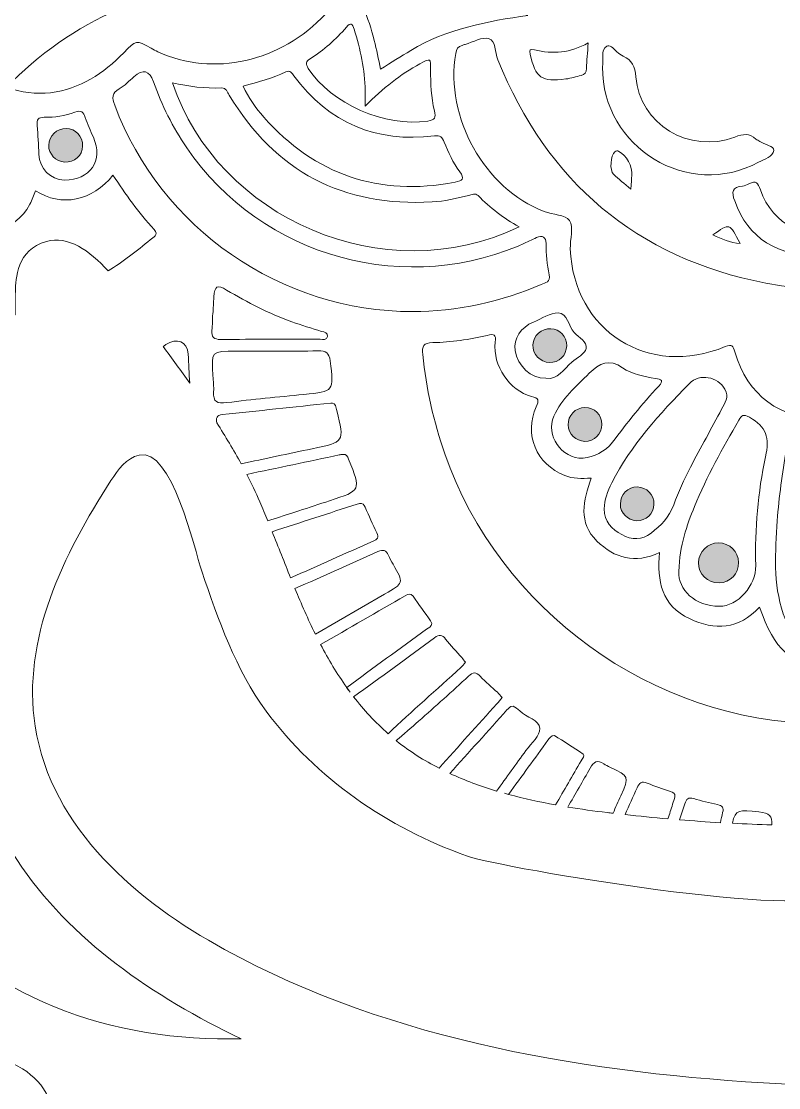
# Model space of a CAD drawing. Extents: x 269 to 1731, y -1926 to -73.
# Drawn here: x 819 to 989, y -1806 to -1566.4 of the extents above; entities that cross this region are included whole.
import ezdxf

# ---------------------------------------------------------------- set-up
doc = ezdxf.new("R2010")
doc.units = 0
doc.header["$MEASUREMENT"] = 0
doc.layers.add('Layer 1', color=7, linetype='Continuous')

# ---------------------------------------------------------------- blocks, each defined once
blk = doc.blocks.new('block 5')
at = {"layer": 'Layer 1', "lineweight": 0}
for points, knots in [([(1727.83, -958.95), (1726.68, -954.34), (1724.8, -950), (1722.31, -945.93), (1722.29, -945.91), (1722.29, -945.89), (1722.27, -945.87), (1716.12, -937.89), (1708.18, -931.56), (1700.07, -925.88), (1667.18, -902.79), (1631.82, -888.44), (1589, -872.06), (1578.01, -867.86), (1566.75, -863.94), (1555.87, -860.14), (1555.87, -860.14), (1552.88, -859.1), (1552.88, -859.1), (1553.83, -858.46), (1554.76, -857.83), (1555.69, -857.18), (1588.32, -834.97), (1614.84, -810.79), (1637.02, -783.19), (1672.78, -738.74), (1693.97, -687.22), (1700.03, -630.03), (1707.51, -559.44), (1696.82, -487.29), (1665.36, -396.07), (1626.36, -282.98), (1570.22, -179.61), (1515.38, -84.76), (1515.38, -84.76), (1515.25, -84.5), (1515.25, -84.5), (1514.71, -83.61), (1514.12, -82.59), (1513.29, -81.58), (1513.11, -81.36), (1512.77, -80.67), (1512.54, -80.21), (1509.71, -74.47), (1505.77, -72.61), (1500.84, -74.73), (1494.21, -77.56), (1496.01, -84.45), (1496.59, -86.7), (1496.72, -87.2), (1496.86, -87.67), (1496.92, -88.11), (1499.63, -105.08), (1502.4, -122.06), (1505.15, -139.04), (1510.66, -172.86), (1516.33, -207.85), (1521.54, -242.3), (1530.4, -301.03), (1540.46, -367.6), (1541.49, -434.18), (1542, -468.91), (1541.21, -505.97), (1531.89, -541.69), (1517.09, -598.39), (1481.76, -633.77), (1423.88, -649.82), (1395.88, -657.59), (1365.21, -661.08), (1327.32, -660.76), (1323.6, -660.72), (1321.56, -660.09), (1319.84, -658.42), (1287.13, -626.78), (1245.2, -617.5), (1212.33, -612.95), (1150.71, -604.42), (1089.56, -610.2), (1032.67, -617.72), (1023.63, -618.91), (1014.52, -620.43), (1005.72, -621.89), (1003.82, -622.21), (1001.92, -622.51), (1000, -622.84), (998.08, -622.51), (996.18, -622.21), (994.28, -621.89), (985.48, -620.43), (976.37, -618.91), (967.33, -617.72), (910.44, -610.2), (849.29, -604.42), (787.67, -612.95), (754.8, -617.5), (712.87, -626.78), (680.16, -658.42), (678.44, -660.09), (676.4, -660.72), (672.68, -660.76), (634.79, -661.08), (604.12, -657.59), (576.12, -649.82), (518.24, -633.77), (482.91, -598.39), (468.11, -541.69), (458.79, -505.97), (458, -468.91), (458.51, -434.18), (459.54, -367.6), (469.6, -301.03), (478.46, -242.3), (483.67, -207.85), (489.34, -172.86), (494.85, -139.04), (497.6, -122.06), (500.37, -105.08), (503.08, -88.11), (503.14, -87.67), (503.28, -87.2), (503.41, -86.7), (503.99, -84.45), (505.79, -77.56), (499.16, -74.73), (494.23, -72.61), (490.29, -74.47), (487.46, -80.21), (487.23, -80.67), (486.89, -81.36), (486.71, -81.58), (485.88, -82.59), (485.29, -83.61), (484.75, -84.5), (484.75, -84.5), (484.62, -84.76), (484.62, -84.76), (429.78, -179.61), (373.64, -282.98), (334.64, -396.07), (303.18, -487.29), (292.49, -559.44), (299.97, -630.03), (306.03, -687.22), (327.22, -738.74), (362.98, -783.19), (385.16, -810.79), (411.68, -834.97), (444.31, -857.18), (445.24, -857.83), (446.17, -858.46), (447.12, -859.1), (447.12, -859.1), (444.13, -860.14), (444.13, -860.14), (433.25, -863.94), (421.99, -867.86), (411, -872.06), (368.18, -888.44), (332.82, -902.79), (299.93, -925.88), (291.82, -931.56), (283.88, -937.89), (277.73, -945.87), (277.71, -945.89), (277.71, -945.91), (277.69, -945.93), (275.2, -950), (273.32, -954.34), (272.17, -958.95), (268.8, -972.58), (272.25, -985.36), (278.09, -996.21), (279.65, -998.01), (281.37, -999.71), (283.25, -1001.27), (287.46, -1004.78), (291.72, -1008.73), (295.89, -1013.01), (318.51, -1036.18), (341.09, -1055.06), (364.68, -1070.45), (395.85, -1087.51), (429.8, -1099.64), (462.73, -1104.96), (474.64, -1106.88), (487.84, -1108.17), (501.79, -1108.17), (517.58, -1108.17), (534.3, -1106.51), (551.18, -1102.19), (572.26, -1096.85), (593.55, -1087.39), (613.5, -1071.92), (613.89, -1071.68), (614.27, -1071.42), (614.66, -1071.17), (615.16, -1070.83), (615.77, -1070.49), (616.4, -1070.14), (618.62, -1068.91), (621.23, -1067.47), (622.82, -1065.19), (622.74, -1067.45), (622.68, -1069.7), (622.64, -1071.94), (621.79, -1122.2), (623.55, -1166.98), (628, -1208.79), (635.42, -1278.33), (648.92, -1348.04), (669.24, -1421.91), (692.41, -1506.07), (724.43, -1590.9), (764.42, -1674.04), (766.72, -1678.82), (767.45, -1683.04), (766.74, -1687.33), (764.26, -1702.11), (765.53, -1716.28), (767.11, -1728.2), (771.88, -1764.21), (787.85, -1787.68), (815.89, -1799.99), (822.48, -1802.9), (825.35, -1806.54), (827.25, -1814.47), (833.78, -1841.58), (848.56, -1864.81), (871.2, -1883.49), (905.47, -1911.81), (946.27, -1926.12), (992.6, -1926.12), (995.03, -1926.12), (997.53, -1926.06), (1000, -1925.98), (1002.47, -1926.06), (1004.97, -1926.12), (1007.4, -1926.12), (1053.73, -1926.12), (1094.53, -1911.81), (1128.8, -1883.49), (1151.44, -1864.81), (1166.22, -1841.58), (1172.75, -1814.47), (1174.65, -1806.54), (1177.52, -1802.9), (1184.11, -1799.99), (1212.15, -1787.68), (1228.12, -1764.21), (1232.89, -1728.2), (1234.47, -1716.28), (1235.74, -1702.11), (1233.26, -1687.33), (1232.55, -1683.04), (1233.28, -1678.82), (1235.58, -1674.04), (1275.57, -1590.9), (1307.59, -1506.07), (1330.76, -1421.91), (1351.08, -1348.04), (1364.58, -1278.33), (1372, -1208.79), (1376.45, -1166.98), (1378.21, -1122.2), (1377.36, -1071.94), (1377.32, -1069.7), (1377.26, -1067.45), (1377.18, -1065.19), (1378.77, -1067.47), (1381.38, -1068.91), (1383.6, -1070.14), (1384.23, -1070.49), (1384.84, -1070.83), (1385.34, -1071.17), (1385.73, -1071.42), (1386.11, -1071.68), (1386.5, -1071.92), (1406.45, -1087.39), (1427.74, -1096.85), (1448.82, -1102.19), (1465.7, -1106.51), (1482.42, -1108.17), (1498.21, -1108.17), (1512.16, -1108.17), (1525.36, -1106.88), (1537.27, -1104.96), (1570.2, -1099.64), (1604.15, -1087.51), (1635.32, -1070.45), (1658.91, -1055.06), (1681.49, -1036.18), (1704.11, -1013.01), (1708.28, -1008.73), (1712.54, -1004.78), (1716.75, -1001.27), (1718.63, -999.71), (1720.35, -998.01), (1721.91, -996.21), (1727.75, -985.36), (1731.2, -972.58), (1727.83, -958.95)], [0, 0, 0, 0, 1, 1, 1, 2, 2, 2, 3, 3, 3, 4, 4, 4, 5, 5, 5, 6, 6, 6, 7, 7, 7, 8, 8, 8, 9, 9, 9, 10, 10, 10, 11, 11, 11, 12, 12, 12, 13, 13, 13, 14, 14, 14, 15, 15, 15, 16, 16, 16, 17, 17, 17, 18, 18, 18, 19, 19, 19, 20, 20, 20, 21, 21, 21, 22, 22, 22, 23, 23, 23, 24, 24, 24, 25, 25, 25, 26, 26, 26, 27, 27, 27, 28, 28, 28, 29, 29, 29, 30, 30, 30, 31, 31, 31, 32, 32, 32, 33, 33, 33, 34, 34, 34, 35, 35, 35, 36, 36, 36, 37, 37, 37, 38, 38, 38, 39, 39, 39, 40, 40, 40, 41, 41, 41, 42, 42, 42, 43, 43, 43, 44, 44, 44, 45, 45, 45, 46, 46, 46, 47, 47, 47, 48, 48, 48, 49, 49, 49, 50, 50, 50, 51, 51, 51, 52, 52, 52, 53, 53, 53, 54, 54, 54, 55, 55, 55, 56, 56, 56, 57, 57, 57, 58, 58, 58, 59, 59, 59, 60, 60, 60, 61, 61, 61, 62, 62, 62, 63, 63, 63, 64, 64, 64, 65, 65, 65, 66, 66, 66, 67, 67, 67, 68, 68, 68, 69, 69, 69, 70, 70, 70, 71, 71, 71, 72, 72, 72, 73, 73, 73, 74, 74, 74, 75, 75, 75, 76, 76, 76, 77, 77, 77, 78, 78, 78, 79, 79, 79, 80, 80, 80, 81, 81, 81, 82, 82, 82, 83, 83, 83, 84, 84, 84, 85, 85, 85, 86, 86, 86, 87, 87, 87, 88, 88, 88, 89, 89, 89, 90, 90, 90, 91, 91, 91, 92, 92, 92, 93, 93, 93, 94, 94, 94, 95, 95, 95, 96, 96, 96, 97, 97, 97, 98, 98, 98, 99, 99, 99, 100, 100, 100, 100]), ([(840.8, -1563.66), (843.81, -1563.97), (846.6, -1564.11), (848.84, -1564.05), (862.27, -1563.64), (873.45, -1561.08), (883.84, -1555.74), (885.23, -1555.78), (886.61, -1555.84), (887.98, -1555.92), (887.96, -1555.92), (887.96, -1555.9), (887.96, -1555.9), (889.42, -1555.98), (890.87, -1556.08), (892.33, -1556.22), (892.33, -1556.24), (892.35, -1556.24), (892.35, -1556.26), (897.08, -1556.65), (901.77, -1557.3), (906.38, -1558.18), (906.38, -1558.16), (906.38, -1558.16), (906.38, -1558.14), (906.72, -1558.19), (907.05, -1558.27), (907.39, -1558.35), (907.77, -1558.41), (908.14, -1558.49), (908.5, -1558.57), (908.62, -1558.59), (908.74, -1558.61), (908.84, -1558.63), (916.97, -1560.25), (924.9, -1562.47), (932.7, -1565.08), (923.56, -1566.43), (914.5, -1568.07), (906.38, -1572.96), (904.17, -1574.28), (902.01, -1575.69), (899.61, -1577.17), (899.12, -1574.9), (898.74, -1572.78), (898.21, -1570.72), (896.88, -1565.6), (894.94, -1560.77), (892.35, -1556.26), (890.91, -1556.12), (889.44, -1556), (887.98, -1555.92), (888.06, -1556.06), (888.16, -1556.18), (888.24, -1556.35), (891.03, -1561.52), (891.64, -1560.04), (887.29, -1564.72), (877.15, -1575.63), (862.1, -1578.95), (849.65, -1573.25), (849.13, -1573.02), (848.6, -1572.76), (848.09, -1572.46), (844.74, -1570.58), (844.76, -1570.62), (841.97, -1573.47), (837.42, -1578.14), (832.18, -1581.62), (825.53, -1582.46), (822.3, -1582.85), (818.92, -1582.36), (815.65, -1581.23), (822.78, -1573.79), (831.34, -1567.89), (840.8, -1563.66)], [0, 0, 0, 0, 1, 1, 1, 2, 2, 2, 3, 3, 3, 4, 4, 4, 5, 5, 5, 6, 6, 6, 7, 7, 7, 8, 8, 8, 9, 9, 9, 10, 10, 10, 11, 11, 11, 12, 12, 12, 13, 13, 13, 14, 14, 14, 15, 15, 15, 16, 16, 16, 17, 17, 17, 18, 18, 18, 19, 19, 19, 20, 20, 20, 21, 21, 21, 22, 22, 22, 23, 23, 23, 24, 24, 24, 25, 25, 25, 25]), ([(908.46, -1575.96), (910.85, -1574.66), (910.87, -1574.66), (910.85, -1577.27), (910.81, -1580.38), (910.93, -1583.48), (911.7, -1586.51), (912.08, -1588.02), (911.8, -1588.57), (910.2, -1588.81), (900.68, -1590.29), (888.47, -1584.93), (883.39, -1576.99), (882.75, -1576), (882.73, -1575.47), (883.78, -1574.82), (886.85, -1572.88), (889.56, -1570.5), (891.94, -1567.75), (892.95, -1566.6), (893.3, -1566.96), (893.68, -1568.19), (895.06, -1572.7), (896.15, -1577.25), (896.15, -1582), (896.15, -1582), (896.15, -1585.48), (896.15, -1585.48), (900.21, -1581.37), (904.09, -1578.34), (908.46, -1575.96)], [0, 0, 0, 0, 1, 1, 1, 2, 2, 2, 3, 3, 3, 4, 4, 4, 5, 5, 5, 6, 6, 6, 7, 7, 7, 8, 8, 8, 9, 9, 9, 10, 10, 10, 10]), ([(1061.86, -1609.66), (1060.35, -1610.14), (1058.22, -1610.08), (1057.48, -1611.07), (1056.75, -1612.08), (1057.48, -1614.1), (1057.45, -1615.68), (1057.31, -1622.74), (1055.82, -1629.37), (1050.66, -1634.6), (1043.59, -1641.72), (1031.86, -1643.8), (1022.7, -1639.5), (1021.05, -1638.73), (1020.8, -1639.29), (1020.4, -1640.67), (1017.65, -1650.43), (1010.19, -1655.87), (999.64, -1655.87), (989.33, -1655.87), (981.91, -1650.41), (979.12, -1640.67), (978.75, -1639.37), (978.51, -1638.83), (976.99, -1639.48), (959.79, -1646.67), (942.87, -1635.98), (942.2, -1617.52), (942.12, -1615.34), (942.99, -1612.67), (942, -1611.15), (941.15, -1609.82), (938.24, -1609.88), (936.32, -1609.15), (922.91, -1603.91), (914.1, -1588.07), (916.47, -1573.61), (916.63, -1572.66), (916.97, -1572.05), (917.9, -1571.81), (918.14, -1571.75), (918.37, -1571.67), (918.63, -1571.59), (920.39, -1571.1), (922.37, -1569.85), (923.87, -1570.29), (925.54, -1570.76), (925.26, -1573.39), (925.93, -1575.03), (937.03, -1602.48), (956.92, -1619.56), (986.07, -1625.24), (1023.71, -1632.56), (1062.27, -1609.72), (1074.4, -1573.23), (1075.71, -1569.3), (1075.53, -1569.93), (1078.64, -1570.82), (1083.45, -1572.2), (1083.09, -1570.6), (1083.31, -1578.1), (1083.31, -1592.61), (1074.52, -1605.55), (1061.86, -1609.66)], [0, 0, 0, 0, 1, 1, 1, 2, 2, 2, 3, 3, 3, 4, 4, 4, 5, 5, 5, 6, 6, 6, 7, 7, 7, 8, 8, 8, 9, 9, 9, 10, 10, 10, 11, 11, 11, 12, 12, 12, 13, 13, 13, 14, 14, 14, 15, 15, 15, 16, 16, 16, 17, 17, 17, 18, 18, 18, 19, 19, 19, 20, 20, 20, 21, 21, 21, 21]), ([(934.14, -1572.82), (938.24, -1573.87), (942.22, -1573.49), (946.22, -1571.27), (946.06, -1573.51), (945.88, -1575.25), (945.84, -1576.99), (945.82, -1577.9), (945.48, -1578.4), (944.63, -1578.6), (943.5, -1578.85), (942.38, -1579.21), (941.23, -1579.37), (935.75, -1580.12), (934.4, -1579.13), (933.21, -1573.79), (933, -1572.84), (933.14, -1572.56), (934.14, -1572.82)], [0, 0, 0, 0, 1, 1, 1, 2, 2, 2, 3, 3, 3, 4, 4, 4, 5, 5, 5, 6, 6, 6, 6]), ([(949.44, -1576.64), (949.7, -1575.17), (948.95, -1572.86), (950.43, -1571.99), (950.57, -1571.91), (950.69, -1571.89), (950.83, -1571.91), (951.02, -1571.99), (951.22, -1572.07), (951.42, -1572.15), (952.21, -1572.68), (953.1, -1573.83), (954.03, -1574.22), (956.11, -1575.13), (956.76, -1576.56), (956.92, -1578.87), (957.71, -1589.5), (968.93, -1596.31), (979.14, -1592.41), (980.96, -1591.72), (982.41, -1591.48), (983.87, -1592.86), (984.11, -1593.08), (984.47, -1593.18), (984.74, -1593.38), (985.77, -1594.17), (987.95, -1594.33), (987.85, -1595.42), (987.75, -1596.82), (985.77, -1597.36), (984.47, -1598.07), (968.75, -1606.6), (949.34, -1594.84), (949.44, -1576.64)], [0, 0, 0, 0, 1, 1, 1, 2, 2, 2, 3, 3, 3, 4, 4, 4, 5, 5, 5, 6, 6, 6, 7, 7, 7, 8, 8, 8, 9, 9, 9, 10, 10, 10, 11, 11, 11, 11]), ([(839.93, -1585.27), (839.32, -1583.64), (839.22, -1582.55), (840.94, -1581.56), (842.17, -1580.89), (843.18, -1579.82), (844.25, -1578.87), (846.29, -1577.07), (847.75, -1577.41), (848.66, -1580.02), (850.5, -1585.28), (852.97, -1590.19), (856.1, -1594.8), (872.94, -1619.64), (905.89, -1628.62), (933.04, -1615.76), (933.57, -1615.5), (934.09, -1615.2), (934.62, -1615.01), (935.95, -1614.47), (936.78, -1614.79), (936.76, -1616.35), (936.72, -1618.71), (936.93, -1621.06), (937.47, -1623.34), (937.86, -1625), (936.56, -1625.12), (935.65, -1625.53), (927.22, -1629.35), (916.43, -1631.63), (906.82, -1631.63), (877.25, -1631.63), (850.32, -1612.95), (839.93, -1585.27)], [0, 0, 0, 0, 1, 1, 1, 2, 2, 2, 3, 3, 3, 4, 4, 4, 5, 5, 5, 6, 6, 6, 7, 7, 7, 8, 8, 8, 9, 9, 9, 10, 10, 10, 11, 11, 11, 11]), ([(911.69, -1592.17), (912.99, -1592.01), (913.45, -1592.45), (913.88, -1593.54), (914.83, -1595.87), (915.88, -1598.17), (917.38, -1600.19), (918.57, -1601.77), (918.02, -1602.24), (916.34, -1602.56), (899.24, -1605.81), (884.91, -1600.94), (873.39, -1587.92), (871.57, -1585.86), (869.95, -1583.62), (868.76, -1580.95), (872.09, -1580.04), (875.35, -1579.25), (878.38, -1577.79), (879.33, -1577.31), (879.71, -1578.02), (880.16, -1578.64), (888.02, -1589.32), (898.61, -1593.73), (911.69, -1592.17)], [0, 0, 0, 0, 1, 1, 1, 2, 2, 2, 3, 3, 3, 4, 4, 4, 5, 5, 5, 6, 6, 6, 7, 7, 7, 8, 8, 8, 8]), ([(911.21, -1606.99), (913.98, -1606.83), (916.67, -1606.2), (919.36, -1605.53), (920.06, -1605.35), (920.83, -1604.88), (921.5, -1605.57), (924.19, -1608.32), (927.24, -1610.63), (930.72, -1612.61), (900.29, -1627.14), (863.11, -1610.63), (852.89, -1580.26), (856.59, -1581.05), (860.22, -1581.54), (863.92, -1581.39), (865, -1581.35), (865.2, -1582.3), (865.62, -1582.99), (875.97, -1600.21), (891.22, -1608.12), (911.21, -1606.99)], [0, 0, 0, 0, 1, 1, 1, 2, 2, 2, 3, 3, 3, 4, 4, 4, 5, 5, 5, 6, 6, 6, 7, 7, 7, 7]), ([(828.63, -1602.07), (825.55, -1602.03), (822.99, -1599.45), (822.9, -1596.33), (822.82, -1594.15), (822.74, -1591.97), (822.52, -1589.8), (822.38, -1588.51), (822.74, -1587.96), (824.1, -1587.98), (826.46, -1588.02), (828.79, -1587.6), (831.01, -1586.81), (832.39, -1586.31), (832.93, -1586.77), (833.34, -1588.04), (833.84, -1589.54), (834.51, -1591), (835.14, -1592.45), (837.44, -1597.69), (834.43, -1602.12), (828.63, -1602.07)], [0, 0, 0, 0, 1, 1, 1, 2, 2, 2, 3, 3, 3, 4, 4, 4, 5, 5, 5, 6, 6, 6, 7, 7, 7, 7]), ([(956.01, -1601.02), (955.91, -1601.83), (955.89, -1602.68), (955.81, -1604.12), (954.27, -1602.82), (953.02, -1601.85), (951.89, -1600.78), (950.96, -1599.89), (951.24, -1596.54), (952.21, -1595.71), (952.51, -1595.46), (952.75, -1595.48), (953.1, -1595.63), (954.78, -1596.41), (956.25, -1599.1), (956.01, -1601.02)], [0, 0, 0, 0, 1, 1, 1, 2, 2, 2, 3, 3, 3, 4, 4, 4, 5, 5, 5, 5]), ([(817.63, -1627.02), (817.57, -1628.8), (817.57, -1630.58), (817.59, -1632.36), (808.41, -1635.35), (799.11, -1636.79), (789.91, -1636.85), (792.26, -1627.79), (795.09, -1618.87), (798.4, -1610.1), (797.69, -1612.02), (796.99, -1613.94), (796.32, -1615.86), (797.8, -1614.67), (799.11, -1613.03), (800.14, -1610.91), (801.09, -1608.99), (801.41, -1608.85), (802.97, -1610.5), (807.94, -1615.74), (817.81, -1613.98), (820.9, -1607.49), (821.37, -1606.52), (821.73, -1605.51), (822.14, -1604.5), (827.94, -1608.18), (835.01, -1606.83), (839.54, -1600.94), (842.37, -1605.27), (845.3, -1609.43), (848.76, -1613.17), (849.97, -1614.47), (848.56, -1614.95), (847.91, -1615.48), (844.9, -1618.03), (841.75, -1620.37), (838.47, -1622.49), (834.25, -1617.86), (829.48, -1614.53), (824.64, -1615.86), (817.93, -1617.68), (817.71, -1624.39), (817.63, -1627.02)], [0, 0, 0, 0, 1, 1, 1, 2, 2, 2, 3, 3, 3, 4, 4, 4, 5, 5, 5, 6, 6, 6, 7, 7, 7, 8, 8, 8, 9, 9, 9, 10, 10, 10, 11, 11, 11, 12, 12, 12, 13, 13, 13, 14, 14, 14, 14]), ([(979.1, -1606.76), (978.37, -1604.74), (978.47, -1603.59), (980.88, -1603.41), (981.36, -1603.37), (981.87, -1603.17), (982.31, -1602.94), (983.85, -1602.1), (984.35, -1602.72), (984.86, -1604.26), (987.51, -1612.16), (995.69, -1616.19), (1003.42, -1613.42), (1008.37, -1611.66), (1011.52, -1608.12), (1012.64, -1603), (1013.04, -1601.31), (1013.52, -1601.27), (1014.94, -1601.93), (1019.35, -1603.95), (1019.39, -1603.89), (1017.35, -1608.32), (1015.3, -1612.83), (1011.97, -1616.15), (1007.56, -1618.37), (1004.79, -1619.76), (1001.8, -1619.02), (999.35, -1619.26), (988.31, -1619.14), (982.23, -1615.24), (979.1, -1606.76)], [0, 0, 0, 0, 1, 1, 1, 2, 2, 2, 3, 3, 3, 4, 4, 4, 5, 5, 5, 6, 6, 6, 7, 7, 7, 8, 8, 8, 9, 9, 9, 10, 10, 10, 10]), ([(980.31, -1616.35), (978.09, -1616.13), (976.23, -1615.36), (974.18, -1614.41), (977.96, -1611.68), (977.96, -1611.68), (980.31, -1616.35)], [0, 0, 0, 0, 1, 1, 1, 2, 2, 2, 2]), ([(861.94, -1632.1), (861.96, -1632.1), (861.96, -1632.1), (861.98, -1632.1), (862.06, -1630.84), (862.1, -1629.59), (862.19, -1628.34), (862.35, -1625.85), (862.93, -1625.49), (865.06, -1626.78), (869.73, -1629.59), (874.56, -1632.04), (879.69, -1633.9), (881.88, -1634.7), (884.14, -1635.35), (886.38, -1636.06), (886.99, -1636.26), (887.86, -1636.34), (887.72, -1637.21), (887.56, -1638.14), (886.65, -1637.82), (886.06, -1637.84), (878.62, -1637.86), (871.18, -1637.82), (863.72, -1637.88), (862.19, -1637.88), (861.6, -1637.37), (861.76, -1635.84), (861.88, -1634.62), (861.88, -1633.35), (861.94, -1632.1)], [0, 0, 0, 0, 1, 1, 1, 2, 2, 2, 3, 3, 3, 4, 4, 4, 5, 5, 5, 6, 6, 6, 7, 7, 7, 8, 8, 8, 9, 9, 9, 10, 10, 10, 10]), ([(945.76, -1639.9), (945.46, -1641.11), (943.72, -1642), (942.57, -1642.97), (940.71, -1644.53), (939.39, -1647.02), (936.72, -1646.61), (933.25, -1646.61), (930.46, -1643.94), (929.81, -1640.38), (929.36, -1637.8), (931.12, -1635.09), (933.93, -1633.98), (935.79, -1633.25), (937.69, -1631.81), (939.49, -1631.91), (941.51, -1632.02), (941.82, -1634.83), (943.07, -1636.32), (944.06, -1637.49), (946.14, -1638.38), (945.76, -1639.9)], [0, 0, 0, 0, 1, 1, 1, 2, 2, 2, 3, 3, 3, 4, 4, 4, 5, 5, 5, 6, 6, 6, 7, 7, 7, 7]), ([(856.77, -1647.68), (854.81, -1644.93), (852.82, -1642.18), (850.8, -1639.46), (851.01, -1639.33), (851.23, -1639.19), (851.43, -1639.05), (853.86, -1637.41), (856.24, -1638.24), (856.42, -1641.19), (856.56, -1643.34), (856.65, -1645.5), (856.77, -1647.68)], [0, 0, 0, 0, 1, 1, 1, 2, 2, 2, 3, 3, 3, 4, 4, 4, 4]), ([(997.8, -1724.2), (960.66, -1723.64), (926.19, -1698.65), (914.02, -1663.57), (911.51, -1656.32), (909.88, -1648.9), (909.07, -1641.29), (908.88, -1639.41), (909.19, -1638.61), (911.35, -1638.59), (915.46, -1638.53), (919.54, -1637.86), (923.56, -1636.97), (925.1, -1636.62), (925.58, -1636.66), (925.36, -1638.52), (924.73, -1643.72), (928.52, -1649.4), (933.49, -1650.69), (935.17, -1651.12), (935.17, -1651.56), (934.54, -1652.98), (931.75, -1659.27), (934.56, -1665.86), (940.95, -1668.46), (942.79, -1669.21), (944.69, -1669.11), (946.89, -1669.03), (945.11, -1674.07), (943.9, -1679.02), (948.19, -1683.18), (952.13, -1687), (956.7, -1688.42), (962.24, -1685.73), (961.65, -1692.16), (962.68, -1697.64), (968.93, -1700.59), (974.63, -1703.28), (979.97, -1703.1), (984.7, -1698), (988.03, -1707.7), (991.81, -1710.98), (999.51, -1711.2), (1007.82, -1711.42), (1011.44, -1708.53), (1015.55, -1698.22), (1020.28, -1703.06), (1025.67, -1703.3), (1031.42, -1700.49), (1037.6, -1697.5), (1038.45, -1692.04), (1037.85, -1685.71), (1043.38, -1688.4), (1047.97, -1687.04), (1051.92, -1683.24), (1056.24, -1679.08), (1055.09, -1674.11), (1053.23, -1668.91), (1058.32, -1669.76), (1061.84, -1667.72), (1064.65, -1664.1), (1067.32, -1660.6), (1067.52, -1656.88), (1065.64, -1652.98), (1065.12, -1651.89), (1064.69, -1651.24), (1066.45, -1650.74), (1071.79, -1649.24), (1075.23, -1644.15), (1074.78, -1638.5), (1074.64, -1636.75), (1075, -1636.5), (1076.6, -1636.87), (1080.78, -1637.84), (1085.01, -1638.42), (1089.3, -1638.53), (1091.01, -1638.59), (1091.14, -1639.29), (1091.01, -1640.71), (1088.63, -1665.53), (1078.06, -1686.17), (1059.21, -1702.35), (1041.61, -1717.45), (1020.98, -1724.53), (997.8, -1724.2)], [0, 0, 0, 0, 1, 1, 1, 2, 2, 2, 3, 3, 3, 4, 4, 4, 5, 5, 5, 6, 6, 6, 7, 7, 7, 8, 8, 8, 9, 9, 9, 10, 10, 10, 11, 11, 11, 12, 12, 12, 13, 13, 13, 14, 14, 14, 15, 15, 15, 16, 16, 16, 17, 17, 17, 18, 18, 18, 19, 19, 19, 20, 20, 20, 21, 21, 21, 22, 22, 22, 23, 23, 23, 24, 24, 24, 25, 25, 25, 26, 26, 26, 27, 27, 27, 28, 28, 28, 28]), ([(861.98, -1646.09), (861.6, -1640.49), (861.6, -1640.49), (867.22, -1640.49), (873.34, -1640.49), (879.45, -1640.55), (885.58, -1640.45), (887.33, -1640.43), (888.08, -1640.83), (888.3, -1642.71), (889.15, -1649.54), (889.23, -1649.54), (882.38, -1650.23), (876.62, -1650.82), (870.86, -1651.32), (865.12, -1652.07), (862.95, -1652.37), (861.98, -1651.93), (862.14, -1649.6), (862.23, -1648.45), (862.04, -1647.26), (861.98, -1646.09)], [0, 0, 0, 0, 1, 1, 1, 2, 2, 2, 3, 3, 3, 4, 4, 4, 5, 5, 5, 6, 6, 6, 7, 7, 7, 7]), ([(962.05, -1648.39), (958.31, -1652.37), (954.94, -1656.64), (951.64, -1660.99), (949.98, -1663.17), (947.44, -1664.28), (945.05, -1664.58), (940.12, -1664.66), (936.64, -1659.35), (938.52, -1655.12), (940.26, -1651.18), (943.46, -1648.43), (946.45, -1645.48), (948.79, -1643.19), (950.85, -1642.14), (953.95, -1644.25), (956.09, -1645.7), (958.76, -1646.21), (961.33, -1646.65), (962.66, -1646.87), (963.25, -1647.1), (962.05, -1648.39)], [0, 0, 0, 0, 1, 1, 1, 2, 2, 2, 3, 3, 3, 4, 4, 4, 5, 5, 5, 6, 6, 6, 7, 7, 7, 7]), ([(976.17, -1653.51), (973.9, -1657.89), (971.43, -1662.16), (969.17, -1666.56), (967.76, -1669.31), (966.48, -1672.14), (965.41, -1675.02), (964.4, -1677.78), (962.54, -1679.71), (960.32, -1681.4), (958.27, -1682.94), (956.01, -1683.02), (953.74, -1681.73), (951.52, -1680.47), (949.78, -1678.9), (949.78, -1675.92), (949.88, -1673.96), (950.53, -1671.98), (951.5, -1670.1), (955.85, -1661.57), (962.26, -1654.6), (968.87, -1647.82), (971.27, -1645.36), (975.28, -1646.25), (976.91, -1649.08), (977.92, -1650.86), (976.87, -1652.17), (976.17, -1653.51)], [0, 0, 0, 0, 1, 1, 1, 2, 2, 2, 3, 3, 3, 4, 4, 4, 5, 5, 5, 6, 6, 6, 7, 7, 7, 8, 8, 8, 9, 9, 9, 9]), ([(864.09, -1654.74), (872.09, -1653.93), (880.06, -1653.06), (888.45, -1652.17), (888.93, -1652.11), (889.54, -1652.39), (889.66, -1653.34), (889.68, -1653.51), (889.74, -1653.67), (889.78, -1653.83), (891.52, -1660.96), (891.52, -1660.92), (884.22, -1662.44), (878.92, -1663.55), (873.61, -1664.66), (868.33, -1665.84), (866.63, -1662.72), (864.79, -1659.65), (862.85, -1656.64), (862.67, -1655.57), (862.79, -1654.88), (864.09, -1654.74)], [0, 0, 0, 0, 1, 1, 1, 2, 2, 2, 3, 3, 3, 4, 4, 4, 5, 5, 5, 6, 6, 6, 7, 7, 7, 7]), ([(980.01, -1656.01), (980.65, -1654.9), (980.96, -1654.62), (982.41, -1655.37), (986.27, -1657.41), (986.94, -1660.03), (986.03, -1664.22), (984.29, -1672.23), (983.64, -1680.43), (983.81, -1688.66), (983.91, -1693.19), (979.8, -1697.84), (975.68, -1697.82), (970.12, -1697.8), (966.42, -1694.1), (966.54, -1690.02), (966.78, -1684.03), (968.34, -1679.69), (970.08, -1675.42), (972.85, -1668.67), (976.37, -1662.3), (980.01, -1656.01)], [0, 0, 0, 0, 1, 1, 1, 2, 2, 2, 3, 3, 3, 4, 4, 4, 5, 5, 5, 6, 6, 6, 7, 7, 7, 7]), ([(988.66, -1678.59), (988.98, -1673.24), (989.89, -1667.94), (990.68, -1662.66), (990.94, -1660.82), (991.39, -1660.06), (993.51, -1660.6), (997.88, -1661.67), (1002.33, -1661.55), (1006.71, -1660.46), (1008.41, -1660.05), (1009.2, -1660.2), (1009.5, -1662.22), (1010.71, -1669.92), (1011.83, -1677.62), (1011.93, -1686.19), (1011.93, -1690.12), (1011.89, -1694.81), (1010.33, -1699.34), (1008.53, -1704.49), (1005.54, -1706.67), (1000.22, -1706.69), (994.82, -1706.71), (991.79, -1704.69), (990.01, -1699.5), (987.65, -1692.68), (988.23, -1685.61), (988.66, -1678.59)], [0, 0, 0, 0, 1, 1, 1, 2, 2, 2, 3, 3, 3, 4, 4, 4, 5, 5, 5, 6, 6, 6, 7, 7, 7, 8, 8, 8, 9, 9, 9, 9]), ([(839.1, -1669.58), (840.68, -1667.13), (842.58, -1664.54), (845.41, -1663.84), (852.76, -1662.04), (857.8, -1685), (859.48, -1689.94), (863.24, -1700.89), (867.02, -1711.95), (873.95, -1721.37), (885.05, -1736.51), (901.32, -1747.59), (918.89, -1753.88), (926.96, -1756.77), (998.28, -1768.52), (1000, -1762.13), (1001.72, -1768.52), (1073.04, -1756.77), (1081.11, -1753.88), (1098.68, -1747.59), (1114.95, -1736.51), (1126.05, -1721.37), (1132.98, -1711.95), (1136.76, -1700.89), (1140.52, -1689.94), (1142.2, -1685), (1147.24, -1662.04), (1154.59, -1663.84), (1157.42, -1664.54), (1159.32, -1667.13), (1160.9, -1669.58), (1171.64, -1686.11), (1180.96, -1705.32), (1177.92, -1724.79), (1174.29, -1747.9), (1154.82, -1764.29), (1135.41, -1774.92), (1097.38, -1795.73), (1053.17, -1802.8), (1010.41, -1805.11), (1006.95, -1805.29), (1003.48, -1805.49), (1000, -1805.71), (996.52, -1805.49), (993.05, -1805.29), (989.59, -1805.11), (946.83, -1802.8), (902.62, -1795.73), (864.59, -1774.92), (845.18, -1764.29), (825.71, -1747.9), (822.08, -1724.79), (819.04, -1705.32), (828.36, -1686.11), (839.1, -1669.58)], [0, 0, 0, 0, 1, 1, 1, 2, 2, 2, 3, 3, 3, 4, 4, 4, 5, 5, 5, 6, 6, 6, 7, 7, 7, 8, 8, 8, 9, 9, 9, 10, 10, 10, 11, 11, 11, 12, 12, 12, 13, 13, 13, 14, 14, 14, 15, 15, 15, 16, 16, 16, 17, 17, 17, 18, 18, 18, 18]), ([(890.31, -1663.82), (890.57, -1663.76), (890.83, -1663.75), (891.07, -1663.71), (891.98, -1663.51), (892.17, -1664.14), (892.43, -1664.79), (895.26, -1671.8), (895.28, -1671.8), (888.16, -1674.13), (883.55, -1675.64), (878.92, -1677.12), (874.31, -1678.65), (873.73, -1677.2), (873.12, -1675.78), (872.5, -1674.35), (871.59, -1672.25), (870.62, -1670.22), (869.56, -1668.2), (876.48, -1666.75), (883.41, -1665.29), (890.31, -1663.82)], [0, 0, 0, 0, 1, 1, 1, 2, 2, 2, 3, 3, 3, 4, 4, 4, 5, 5, 5, 6, 6, 6, 7, 7, 7, 7]), ([(894.37, -1674.87), (894.53, -1674.81), (894.71, -1674.77), (894.87, -1674.73), (895.6, -1674.55), (895.91, -1674.98), (896.17, -1675.58), (897.02, -1677.5), (897.83, -1679.42), (898.76, -1681.3), (899.28, -1682.35), (898.86, -1682.8), (897.93, -1683.2), (891.76, -1685.93), (885.58, -1688.7), (879.43, -1691.45), (878.03, -1687.99), (876.68, -1684.5), (875.27, -1681.06), (881.65, -1679), (888.02, -1676.92), (894.37, -1674.87)], [0, 0, 0, 0, 1, 1, 1, 2, 2, 2, 3, 3, 3, 4, 4, 4, 5, 5, 5, 6, 6, 6, 7, 7, 7, 7]), ([(899.02, -1685.53), (900.21, -1685), (900.86, -1685.22), (901.36, -1686.38), (901.65, -1687.08), (902.05, -1687.71), (902.42, -1688.36), (904.86, -1692.6), (904.86, -1692.6), (900.52, -1695.09), (900.52, -1695.09), (884.97, -1704.05), (884.97, -1704.05), (883.33, -1700.73), (881.82, -1697.31), (880.4, -1693.84), (886.61, -1691.09), (892.83, -1688.34), (899.02, -1685.53)], [0, 0, 0, 0, 1, 1, 1, 2, 2, 2, 3, 3, 3, 4, 4, 4, 5, 5, 5, 6, 6, 6, 6]), ([(892.77, -1717.09), (892.51, -1716.76), (892.23, -1716.42), (892, -1716.07), (892, -1716.07), (892.02, -1716.07), (892.02, -1716.05), (889.84, -1712.98), (887.92, -1709.75), (886.16, -1706.41), (892.49, -1702.77), (898.82, -1699.11), (905.16, -1695.45), (905.79, -1695.09), (906.34, -1694.79), (906.9, -1695.56), (908.2, -1697.4), (909.53, -1699.23), (910.83, -1701.07), (910.97, -1701.26), (911.03, -1701.52), (911.11, -1701.7), (910.99, -1702.43), (910.38, -1702.65), (909.92, -1702.99), (903.95, -1707.34), (897.97, -1711.67), (892.02, -1716.05), (892.27, -1716.38), (892.51, -1716.74), (892.77, -1717.09)], [0, 0, 0, 0, 1, 1, 1, 2, 2, 2, 3, 3, 3, 4, 4, 4, 5, 5, 5, 6, 6, 6, 7, 7, 7, 8, 8, 8, 9, 9, 9, 10, 10, 10, 10]), ([(911.74, -1704.9), (912.81, -1704.11), (913.43, -1704.21), (914.22, -1705.2), (915.37, -1706.63), (916.65, -1707.97), (917.86, -1709.36), (918.14, -1709.67), (918.35, -1710.01), (918.67, -1710.41), (918.29, -1710.82), (918.02, -1711.24), (917.66, -1711.55), (912.22, -1716.54), (906.64, -1721.37), (901.32, -1726.45), (898.39, -1723.88), (895.83, -1721.11), (893.54, -1718.14), (899.63, -1713.75), (905.71, -1709.36), (911.74, -1704.9)], [0, 0, 0, 0, 1, 1, 1, 2, 2, 2, 3, 3, 3, 4, 4, 4, 5, 5, 5, 6, 6, 6, 7, 7, 7, 7]), ([(794.22, -1762.17), (785.22, -1748.16), (782.57, -1731.04), (781.8, -1714.4), (783.1, -1714.38), (784.39, -1714.34), (785.69, -1714.28), (792.62, -1714.01), (799.49, -1713.31), (806.27, -1712.27), (806.21, -1712.88), (806.15, -1713.51), (806.13, -1714.13), (805.52, -1728.41), (810.07, -1742.86), (817.93, -1754.73), (829.92, -1772.9), (848.66, -1785.6), (868.31, -1794.96), (840.07, -1795.83), (809.46, -1785.96), (794.22, -1762.17)], [0, 0, 0, 0, 1, 1, 1, 2, 2, 2, 3, 3, 3, 4, 4, 4, 5, 5, 5, 6, 6, 6, 7, 7, 7, 7]), ([(908.14, -1723.64), (911.92, -1720.3), (915.66, -1716.94), (919.34, -1713.53), (920.35, -1712.58), (921.03, -1712.48), (921.99, -1713.55), (923.2, -1714.84), (924.57, -1715.95), (925.85, -1717.15), (926.21, -1717.49), (926.51, -1717.87), (926.88, -1718.28), (926.45, -1718.84), (926.11, -1719.31), (925.71, -1719.73), (921.4, -1724.55), (917.05, -1729.36), (912.73, -1734.17), (909.41, -1732.47), (906.22, -1730.47), (903.26, -1728.12), (903.22, -1728.08), (903.16, -1728.04), (903.12, -1728), (904.8, -1726.55), (906.48, -1725.11), (908.14, -1723.64)], [0, 0, 0, 0, 1, 1, 1, 2, 2, 2, 3, 3, 3, 4, 4, 4, 5, 5, 5, 6, 6, 6, 7, 7, 7, 8, 8, 8, 9, 9, 9, 9]), ([(927.99, -1721.11), (928.33, -1720.76), (928.6, -1720.3), (929.38, -1720.26), (929.79, -1720.54), (930.39, -1720.85), (930.86, -1721.31), (932.36, -1722.71), (935.23, -1723.45), (935.37, -1725.27), (935.47, -1726.85), (933.41, -1728.59), (932.25, -1730.21), (930.05, -1733.26), (927.83, -1736.29), (925.64, -1739.34), (922.03, -1738.25), (918.53, -1736.92), (915.15, -1735.36), (919.44, -1730.61), (923.72, -1725.86), (927.99, -1721.11)], [0, 0, 0, 0, 1, 1, 1, 2, 2, 2, 3, 3, 3, 4, 4, 4, 5, 5, 5, 6, 6, 6, 7, 7, 7, 7]), ([(928.35, -1740.07), (931.3, -1736.01), (934.24, -1731.96), (937.19, -1727.9), (937.53, -1727.44), (937.81, -1726.87), (938.62, -1726.85), (940.71, -1728.2), (942.93, -1729.52), (945.05, -1731.01), (945.58, -1731.38), (944.89, -1732.07), (944.63, -1732.55), (942.71, -1735.85), (940.81, -1739.14), (938.89, -1742.44), (935.35, -1741.79), (931.81, -1741.02), (928.35, -1740.07), (928.33, -1740.07), (928.33, -1740.09), (928.33, -1740.09), (928.03, -1740.01), (927.73, -1739.93), (927.44, -1739.83), (927.73, -1739.91), (928.05, -1740.01), (928.35, -1740.07)], [0, 0, 0, 0, 1, 1, 1, 2, 2, 2, 3, 3, 3, 4, 4, 4, 5, 5, 5, 6, 6, 6, 7, 7, 7, 8, 8, 8, 9, 9, 9, 9]), ([(946.65, -1734.17), (947.48, -1732.67), (948.29, -1732.25), (949.74, -1733.24), (950.15, -1733.54), (950.63, -1733.72), (951.08, -1733.93), (955.46, -1736.03), (955.48, -1736.03), (953.56, -1740.37), (952.96, -1741.67), (952.37, -1743), (951.8, -1744.3), (951.36, -1744.24), (950.93, -1744.22), (950.49, -1744.16), (947.54, -1743.81), (944.59, -1743.39), (941.64, -1742.92), (943.33, -1740.01), (945.01, -1737.1), (946.65, -1734.17)], [0, 0, 0, 0, 1, 1, 1, 2, 2, 2, 3, 3, 3, 4, 4, 4, 5, 5, 5, 6, 6, 6, 7, 7, 7, 7]), ([(957.18, -1738.62), (957.65, -1737.52), (958.19, -1737.02), (959.45, -1737.54), (961.16, -1738.25), (962.92, -1738.8), (964.66, -1739.42), (965.19, -1739.61), (965.81, -1739.79), (965.69, -1740.6), (965.51, -1741.16), (965.35, -1741.71), (965.17, -1742.28), (964.82, -1743.37), (964.46, -1744.48), (964.1, -1745.57), (960.9, -1745.29), (957.69, -1744.96), (954.51, -1744.6), (955.4, -1742.6), (956.29, -1740.62), (957.18, -1738.62)], [0, 0, 0, 0, 1, 1, 1, 2, 2, 2, 3, 3, 3, 4, 4, 4, 5, 5, 5, 6, 6, 6, 7, 7, 7, 7]), ([(976.39, -1744.16), (976.23, -1744.92), (976.06, -1745.67), (975.9, -1746.44), (972.85, -1746.26), (969.78, -1746.02), (966.74, -1745.77), (967.13, -1744.58), (967.53, -1743.37), (967.9, -1742.19), (968.24, -1741.14), (968.69, -1740.64), (969.9, -1741.02), (971.66, -1741.55), (973.46, -1741.97), (975.24, -1742.38), (976.27, -1742.6), (976.73, -1743.08), (976.39, -1744.16)], [0, 0, 0, 0, 1, 1, 1, 2, 2, 2, 3, 3, 3, 4, 4, 4, 5, 5, 5, 6, 6, 6, 6]), ([(987.45, -1746.94), (984.49, -1746.86), (981.54, -1746.7), (978.57, -1746.56), (979.36, -1743.35), (980.01, -1743.53), (984.53, -1744.01), (986.88, -1744.24), (987.55, -1744.96), (987.45, -1746.94)], [0, 0, 0, 0, 1, 1, 1, 2, 2, 2, 3, 3, 3, 3])]:
    blk.add_open_spline(points, degree=3, knots=knots, dxfattribs=at)
blk = doc.blocks.new('block 2')
at = {"layer": 'Layer 1', "true_color": 0xf4d7b7}
h = blk.add_hatch(color=254, dxfattribs=at)
h.dxf.hatch_style = 2
edge = h.paths.add_edge_path()
edge.add_spline(control_points=[(829.04, -1590.48), (826.98, -1590.43), (825.15, -1592.19), (825.12, -1594.25), (825.09, -1596.23), (826.69, -1597.92), (828.72, -1598.04), (830.89, -1598.17), (832.65, -1596.58), (832.72, -1594.44), (832.79, -1592.28), (831.15, -1590.52), (829.04, -1590.48)], knot_values=[0, 0, 0, 0, 1, 1, 1, 2, 2, 2, 3, 3, 3, 4, 4, 4, 4], degree=3, periodic=1)
h = blk.add_hatch(color=254, dxfattribs=at)
h.dxf.hatch_style = 2
edge = h.paths.add_edge_path()
edge.add_spline(control_points=[(937.85, -1635.48), (935.73, -1635.37), (933.9, -1637), (933.8, -1639.1), (933.7, -1641.15), (935.45, -1643.01), (937.52, -1643.07), (939.64, -1643.13), (941.37, -1641.44), (941.39, -1639.3), (941.4, -1637.21), (939.91, -1635.59), (937.85, -1635.48)], knot_values=[0, 0, 0, 0, 1, 1, 1, 2, 2, 2, 3, 3, 3, 4, 4, 4, 4], degree=3, periodic=1)
h = blk.add_hatch(color=254, dxfattribs=at)
h.dxf.hatch_style = 2
edge = h.paths.add_edge_path()
edge.add_spline(control_points=[(945.46, -1653.19), (943.32, -1653.22), (941.64, -1654.97), (941.72, -1657.08), (941.79, -1659.1), (943.44, -1660.73), (945.45, -1660.77), (947.59, -1660.8), (949.28, -1659.13), (949.28, -1656.97), (949.28, -1654.78), (947.64, -1653.16), (945.46, -1653.19)], knot_values=[0, 0, 0, 0, 1, 1, 1, 2, 2, 2, 3, 3, 3, 4, 4, 4, 4], degree=3, periodic=1)
h = blk.add_hatch(color=254, dxfattribs=at)
h.dxf.hatch_style = 2
edge = h.paths.add_edge_path()
edge.add_spline(control_points=[(957.23, -1671.02), (955.14, -1671), (953.42, -1672.73), (953.43, -1674.86), (953.43, -1676.89), (955.02, -1678.52), (957.07, -1678.59), (959.23, -1678.68), (960.94, -1677.06), (960.98, -1674.91), (961.01, -1672.74), (959.38, -1671.04), (957.23, -1671.02)], knot_values=[0, 0, 0, 0, 1, 1, 1, 2, 2, 2, 3, 3, 3, 4, 4, 4, 4], degree=3, periodic=1)
h = blk.add_hatch(color=254, dxfattribs=at)
h.dxf.hatch_style = 2
edge = h.paths.add_edge_path()
edge.add_spline(control_points=[(975.61, -1692.58), (978.07, -1692.53), (980.03, -1690.48), (979.99, -1688.02), (979.95, -1685.55), (977.94, -1683.57), (975.48, -1683.57), (973.05, -1683.57), (970.99, -1685.6), (970.96, -1688.02), (970.93, -1690.58), (973.03, -1692.64), (975.61, -1692.58)], knot_values=[0, 0, 0, 0, 1, 1, 1, 2, 2, 2, 3, 3, 3, 4, 4, 4, 4], degree=3, periodic=1)
at = {"layer": 'Layer 1', "lineweight": 0}
for points in [[(829.04, -1590.48), (826.98, -1590.43), (825.15, -1592.19), (825.12, -1594.25), (825.09, -1596.23), (826.69, -1597.92), (828.72, -1598.04), (830.89, -1598.17), (832.65, -1596.58), (832.72, -1594.44), (832.79, -1592.28), (831.15, -1590.52), (829.04, -1590.48)], [(937.85, -1635.48), (935.73, -1635.37), (933.9, -1637), (933.8, -1639.1), (933.7, -1641.15), (935.45, -1643.01), (937.52, -1643.07), (939.64, -1643.13), (941.37, -1641.44), (941.39, -1639.3), (941.4, -1637.21), (939.91, -1635.59), (937.85, -1635.48)], [(945.46, -1653.19), (943.32, -1653.22), (941.64, -1654.97), (941.72, -1657.08), (941.79, -1659.1), (943.44, -1660.73), (945.45, -1660.77), (947.59, -1660.8), (949.28, -1659.13), (949.28, -1656.97), (949.28, -1654.78), (947.64, -1653.16), (945.46, -1653.19)], [(957.23, -1671.02), (955.14, -1671), (953.42, -1672.73), (953.43, -1674.86), (953.43, -1676.89), (955.02, -1678.52), (957.07, -1678.59), (959.23, -1678.68), (960.94, -1677.06), (960.98, -1674.91), (961.01, -1672.74), (959.38, -1671.04), (957.23, -1671.02)], [(975.61, -1692.58), (978.07, -1692.53), (980.03, -1690.48), (979.99, -1688.02), (979.95, -1685.55), (977.94, -1683.57), (975.48, -1683.57), (973.05, -1683.57), (970.99, -1685.6), (970.96, -1688.02), (970.93, -1690.58), (973.03, -1692.64), (975.61, -1692.58)]]:
    blk.add_open_spline(points, degree=3, knots=[0, 0, 0, 0, 1, 1, 1, 2, 2, 2, 3, 3, 3, 4, 4, 4, 4], dxfattribs=at)
at = {"layer": 'Layer 1'}
blk.add_blockref('block 5', (0, 0), dxfattribs=at)

msp = doc.modelspace()

# ---------------------------------------------------------------- block references
at = {"layer": 'Layer 1'}
msp.add_blockref('block 2', (0, 0), dxfattribs=at)

doc.saveas('drawing.dxf')
